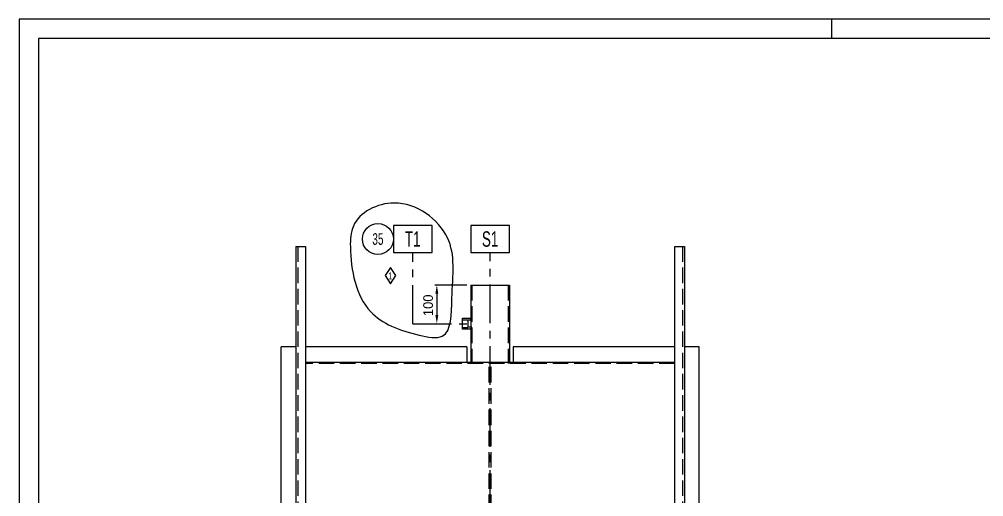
# Model space of a CAD drawing. Extents: x 0 to 8410, y 0 to 5940.
# Drawn here: x 0 to 2492, y 4706 to 5940 of the extents above; entities that cross this region are included whole.
import ezdxf
from ezdxf.enums import TextEntityAlignment as Align

# ---------------------------------------------------------------- set-up
doc = ezdxf.new("R2010")
doc.units = 0
doc.header["$LTSCALE"] = 10
doc.header["$MEASUREMENT"] = 0
doc.linetypes.add('ASSI', pattern=[16, 10, -2, 2, -2])
doc.linetypes.add('TRATTEGGIO', pattern=[5.5, 4, -1.5])
for name, color, linetype in [('P-5AED', 7, 'Continuous'), ('P-606E', 7, 'Continuous'), ('P-60A0', 7, 'Continuous')]:
    doc.layers.add(name, color=color, linetype=linetype)
doc.dimstyles.new('551N13131610_01_00411476260', dxfattribs={"dimscale": 10, "dimtxt": 2.5, "dimasz": 2.25, "dimexe": 0.5, "dimexo": 1, "dimgap": 1, "dimtad": 1, "dimdsep": 46, "dimtxsty": 'Standard', "dimsah": 1, "dimcen": 0, "dimclrd": 6, "dimclre": 6, "dimclrt": 2, "dimazin": 2, "dimtfac": 1, "dimtdec": 4, "dimtmove": 0, "dimatfit": 3, "dimldrblk": 'DOT', "dimfxl": 0, "dimtvp": 1, "dimtolj": 1, "dimtzin": 0, "dimarcsym": 0})

# ---------------------------------------------------------------- blocks, each defined once
blk = doc.blocks.new('*D25')
at = {"layer": 'Defpoints', "color": 0, "linetype": 'Continuous'}
for p in [(1166.7, 5252.9), (1016.7, 5152.9), (1079.1, 5152.9)]:
    blk.add_point(p, dxfattribs=at)
at = {"layer": 'P-5AED', "color": 6, "linetype": 'Continuous', "lineweight": -2}
for p, q in [((1156.7, 5252.9), (1074.1, 5252.9)), ((1079.1, 5230.4), (1079.1, 5175.4)), ((1026.7, 5152.9), (1084.1, 5152.9))]:
    blk.add_line(p, q, dxfattribs=at)
at = {"layer": 'P-5AED', "color": 6, "linetype": 'Continuous'}
for points in [[(1075.3, 5230.4), (1082.8, 5230.4), (1079.1, 5252.9)], [(1075.3, 5175.4), (1082.8, 5175.4), (1079.1, 5152.9)]]:
    blk.add_solid(points, dxfattribs=at)
at = {"layer": 'P-5AED', "color": 2, "linetype": 'Continuous', "insert": (1056.6, 5200.5), "char_height": 25, "attachment_point": 5, "rotation": 90}
blk.add_mtext('\\A1;100', dxfattribs=at)
blk = doc.blocks.new('_Dot')
at = {"color": 0, "linetype": 'ByBlock', "lineweight": -2}
blk.add_line((-0.5, 0), (-1, 0), dxfattribs=at)
at = {"color": 0, "linetype": 'ByBlock', "const_width": 0.5}
blk.add_lwpolyline([(-0.25, 0, 1), (0.25, 0, 1)], format="xyb", close=True, dxfattribs=at)

msp = doc.modelspace()

# ---------------------------------------------------------------- linework, layer by layer
at = {"layer": 'P-5AED', "color": 3, "linetype": 'Continuous'}
for p, q in [((1066.7414, 5406.8436), (966.7414, 5406.8436)), ((966.7414, 5406.8436), (966.7414, 5336.8436)), ((1066.7414, 5336.8436), (1066.7414, 5406.8436)), ((1266.7414, 5406.8436), (1166.7414, 5406.8436)), ((1166.7414, 5406.8436), (1166.7414, 5336.8436)), ((1266.7414, 5336.8436), (1266.7414, 5406.8436)), ((966.7414, 5336.8436), (1066.7414, 5336.8436)), ((1166.7414, 5336.8436), (1266.7414, 5336.8436))]:
    msp.add_line(p, q, dxfattribs=at)
at = {"layer": 'P-5AED', "color": 4, "linetype": 'Continuous'}
for p, q in [((714.7414, 5352.8821), (714.7414, 3994.139)), ((714.7414, 5352.8821), (739.7414, 5352.8821)), ((739.7414, 5352.8821), (739.7414, 3994.139)), ((1693.7414, 3557.8821), (1693.7414, 5352.8821)), ((1693.7414, 5352.8821), (1718.7414, 5352.8821)), ((1718.7414, 5352.8821), (1718.7414, 3557.8821)), ((1166.7414, 5252.8821), (1266.7414, 5252.8821)), ((1166.7414, 5252.8821), (1166.7414, 5167.3821)), ((1266.7414, 5252.8821), (1266.7414, 5049.8821)), ((1145.7414, 5138.3821), (1145.7414, 5167.3821)), ((1145.7414, 5167.3821), (1166.7414, 5167.3821)), ((1166.7414, 5138.3821), (1145.7414, 5138.3821)), ((1166.7414, 5138.3821), (1166.7414, 5049.8821)), ((676.7414, 3557.8821), (676.7414, 5092.8821)), ((714.7414, 5092.8821), (676.7414, 5092.8821)), ((1156.7414, 5092.8821), (739.7414, 5092.8821)), ((1156.7414, 5092.8821), (1156.7414, 5052.8821)), ((1693.7414, 5092.8821), (1276.7414, 5092.8821)), ((1276.7414, 5092.8821), (1276.7414, 5052.8821)), ((1756.7414, 5092.8821), (1718.7414, 5092.8821)), ((1756.7414, 3557.8821), (1756.7414, 5092.8821)), ((1693.7414, 5052.8821), (739.7414, 5052.8821))]:
    msp.add_line(p, q, dxfattribs=at)
at = {"layer": 'P-5AED', "color": 6, "linetype": 'TRATTEGGIO'}
for p, q in [((719.7414, 5352.8821), (719.7414, 3994.139)), ((1713.7414, 5352.8821), (1713.7414, 3557.8821)), ((1169.7414, 5252.8821), (1169.7414, 5049.8821)), ((1263.7414, 5252.8821), (1263.7414, 5049.8821)), ((1145.7414, 5163.4921), (1159.2414, 5163.0718)), ((1145.7414, 5162.7921), (1159.2414, 5162.3718)), ((1159.2414, 5163.0718), (1159.2414, 5142.6923)), ((1169.7414, 5161.6321), (1159.2414, 5161.6321)), ((1145.7414, 5142.9721), (1159.2414, 5143.3923)), ((1145.7414, 5142.2721), (1159.2414, 5142.6923)), ((1169.7414, 5144.1321), (1159.2414, 5144.1321)), ((1693.7414, 5049.8821), (739.7414, 5049.8821)), ((1214.2414, 4450.9912), (1214.2414, 5052.8821)), ((1219.2414, 4450.9912), (1219.2414, 5052.8821))]:
    msp.add_line(p, q, dxfattribs=at)
at = {"layer": 'P-5AED', "color": 6, "linetype": 'ASSI'}
for p, q in [((1016.7414, 5152.8821), (1016.7414, 5336.8436)), ((1216.7414, 4354.5536), (1216.7414, 5336.8436)), ((1016.7414, 5152.8821), (1174.7414, 5152.8821))]:
    msp.add_line(p, q, dxfattribs=at)
at = {"layer": 'P-5AED', "color": 4, "linetype": 'Continuous'}
msp.add_circle((926.7414, 5371.8436), 40, dxfattribs=at)
msp.add_arc((1075.8885, 5152.8821), 92.0027, 350.9321469, 9.0678531, dxfattribs=at)
at = {"layer": 'P-606E', "color": 6, "linetype": 'Continuous'}
for p, q in [((8410, 5940), (0, 5940)), ((0, 5940), (0, 0)), ((2100, 5890), (2100, 5940))]:
    msp.add_line(p, q, dxfattribs=at)
at = {"layer": 'P-606E', "color": 3, "linetype": 'Continuous'}
for p, q in [((8360, 5890), (50, 5890)), ((50, 5890), (50, 50))]:
    msp.add_line(p, q, dxfattribs=at)
at = {"layer": 'P-60A0', "color": 6, "linetype": 'Continuous'}
for p, q in [((959.56, 5298.1281), (945.6851, 5277.1281)), ((973.4349, 5277.1281), (959.56, 5298.1281)), ((945.6851, 5277.1281), (959.56, 5256.1281)), ((959.56, 5256.1281), (973.4349, 5277.1281))]:
    msp.add_line(p, q, dxfattribs=at)
msp.add_open_spline([(968.5463, 5464.9545), (1027.8912, 5465.2585), (1136.5689, 5381.4643), (1115.035, 5249.3355), (1118.0158, 5105.8601), (1000.9693, 5128.678), (881.3256, 5172.5128), (851.9652, 5310.6895), (858.6512, 5430.6525), (924.8395, 5464.7306), (968.5463, 5464.9545)], degree=3, knots=[12.100317613, 12.100317613, 12.100317613, 12.100317613, 28.530078527, 44.291499831, 54.34182996, 60.322913958, 74.324513662, 91.868823677, 97.251485792, 109.351803405, 109.351803405, 109.351803405, 109.351803405], dxfattribs=at)

# ---------------------------------------------------------------- texts
at = {"layer": 'P-5AED', "color": 2, "linetype": 'Continuous', "width": 0.648}
for s, height, p in [('35', 30, (926.7414, 5371.8436)), ('T1', 40, (1016.7414, 5371.8436)), ('S1', 40, (1216.7414, 5371.8436))]:
    msp.add_text(s, height=height, dxfattribs=at).set_placement(p, align=Align.MIDDLE_CENTER)
at = {"layer": 'P-60A0', "color": 4, "linetype": 'Continuous', "width": 0.8}
msp.add_text('1', height=18, dxfattribs=at).set_placement((953.4109, 5267.4892))

# ---------------------------------------------------------------- dimensions: what is measured, and where the dimension line sits
at = {"layer": 'P-5AED', "linetype": 'Continuous'}
dim = msp.add_linear_dim(base=(1079.0998, 5152.8821), p1=(1166.7414, 5252.8821), p2=(1016.7414, 5152.8821), angle=90, dimstyle='551N13131610_01_00411476260', override={"dimtmove": 2}, dxfattribs=at)
dim.commit()
dim.dimension.update_dxf_attribs({"geometry": '*D25', "text_midpoint": (1056.5998, 5200.5325), "dimtype": 160, "text_rotation": 89.9999985})

doc.saveas('drawing.dxf')
